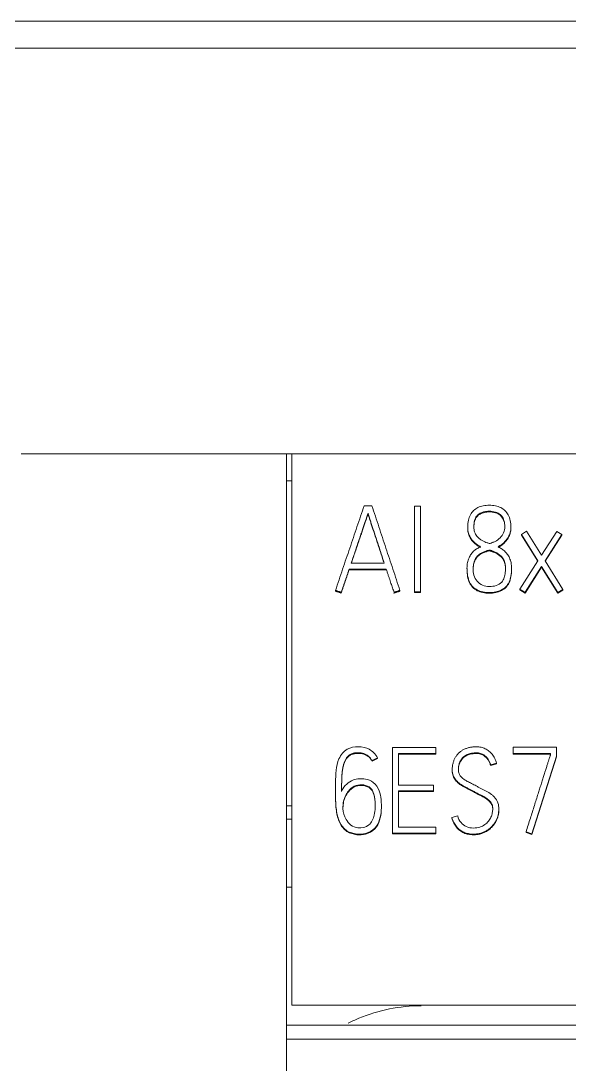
# Model space of a CAD drawing. Header units: millimetres. Extents: x 4137 to 6698, y 1400 to 3585.
# Drawn here: x 5146.25 to 5156.38, y 3076.38 to 3095.78 of the extents above; entities that cross this region are included whole.
import ezdxf

# ---------------------------------------------------------------- set-up
doc = ezdxf.new("R2010")
doc.units = ezdxf.units.MM
doc.layers.add('000-PI-Oprema', color=30, linetype='Continuous', lineweight=5)
doc.layers.add('004-PI-DIN Šina', color=3, linetype='Continuous')

msp = doc.modelspace()

# ---------------------------------------------------------------- linework, layer by layer
at = {"layer": '000-PI-Oprema', "color": 0, "linetype": 'ByBlock', "lineweight": 0}
for p, q in [((5151.148, 3087.785), (5146.248, 3087.785)), ((5151.248, 3087.785), (5151.148, 3087.785)), ((5176.048, 3087.785), (5151.248, 3087.785)), ((5151.248, 3077.602), (5151.248, 3087.785)), ((5151.248, 3087.285), (5151.148, 3087.285)), ((5152.651, 3086.685), (5152.651, 3086.673)), ((5154.491, 3086.44), (5154.491, 3086.427)), ((5155.288, 3086.427), (5155.288, 3086.44)), ((5155.576, 3086.355), (5155.481, 3086.296)), ((5155.481, 3086.296), (5155.481, 3086.283)), ((5155.481, 3086.296), (5155.787, 3085.809)), ((5155.854, 3085.913), (5155.576, 3086.355)), ((5156.133, 3086.351), (5155.854, 3085.913)), ((5155.918, 3085.809), (5156.226, 3086.291)), ((5156.226, 3086.291), (5156.133, 3086.351)), ((5156.226, 3086.291), (5156.226, 3086.279)), ((5155.481, 3086.283), (5155.783, 3085.803)), ((5155.922, 3085.803), (5156.226, 3086.279)), ((5155.787, 3085.809), (5155.454, 3085.285)), ((5156.249, 3085.279), (5155.918, 3085.809)), ((5152.303, 3085.655), (5152.303, 3085.643)), ((5152.989, 3085.655), (5152.989, 3085.643)), ((5154.478, 3085.665), (5154.478, 3085.653)), ((5155.301, 3085.65), (5155.301, 3085.663)), ((5155.55, 3085.226), (5155.851, 3085.704)), ((5155.55, 3085.213), (5155.851, 3085.691)), ((5155.851, 3085.704), (5156.153, 3085.222)), ((5155.851, 3085.704), (5155.851, 3085.691)), ((5155.851, 3085.691), (5156.153, 3085.209)), ((5152.05, 3085.261), (5152.05, 3085.248)), ((5152.157, 3085.226), (5152.157, 3085.213)), ((5153.131, 3085.213), (5153.129, 3085.219)), ((5153.131, 3085.226), (5153.131, 3085.213)), ((5153.24, 3085.261), (5153.24, 3085.248)), ((5153.506, 3085.237), (5153.506, 3085.224)), ((5153.617, 3085.237), (5153.617, 3085.224)), ((5155.454, 3085.285), (5155.454, 3085.273)), ((5155.454, 3085.285), (5155.55, 3085.226)), ((5155.454, 3085.273), (5155.55, 3085.213)), ((5155.55, 3085.226), (5155.55, 3085.213)), ((5156.153, 3085.222), (5156.249, 3085.279)), ((5156.153, 3085.209), (5156.249, 3085.266)), ((5156.153, 3085.222), (5156.153, 3085.209)), ((5156.249, 3085.279), (5156.249, 3085.266)), ((5153.104, 3082.36), (5153.104, 3080.778)), ((5153.901, 3082.36), (5153.104, 3082.36)), ((5153.215, 3081.667), (5153.215, 3082.248)), ((5153.215, 3082.248), (5153.901, 3082.248)), ((5153.215, 3082.236), (5153.901, 3082.236)), ((5153.901, 3082.248), (5153.901, 3082.36)), ((5153.901, 3082.248), (5153.901, 3082.236)), ((5155.33, 3082.363), (5155.33, 3082.25)), ((5156.129, 3082.363), (5155.33, 3082.363)), ((5155.33, 3082.25), (5155.33, 3082.238)), ((5155.33, 3082.25), (5156.018, 3082.25)), ((5155.33, 3082.238), (5156.018, 3082.238)), ((5156.018, 3082.25), (5156.018, 3082.22)), ((5156.129, 3082.202), (5156.129, 3082.363)), ((5152.827, 3082.171), (5152.725, 3082.118)), ((5152.827, 3082.158), (5152.725, 3082.106)), ((5152.725, 3082.118), (5152.725, 3082.106)), ((5152.827, 3082.171), (5152.827, 3082.158)), ((5155.024, 3082.07), (5154.915, 3082.039)), ((5155.024, 3082.057), (5154.915, 3082.026)), ((5154.915, 3082.039), (5154.915, 3082.026)), ((5155.024, 3082.07), (5155.024, 3082.057)), ((5155.674, 3080.767), (5156.129, 3082.202)), ((5155.674, 3080.754), (5156.129, 3082.189)), ((5156.129, 3082.202), (5156.129, 3082.189)), ((5154.205, 3081.95), (5154.205, 3081.937)), ((5153.859, 3081.667), (5153.215, 3081.667)), ((5153.859, 3081.557), (5153.859, 3081.667)), ((5152.05, 3081.576), (5152.05, 3081.563)), ((5153.215, 3080.888), (5153.215, 3081.557)), ((5153.215, 3081.557), (5153.859, 3081.557)), ((5153.215, 3081.544), (5153.859, 3081.544)), ((5153.859, 3081.557), (5153.859, 3081.544)), ((5151.148, 3081.285), (5151.248, 3081.285)), ((5152.898, 3081.273), (5152.898, 3081.286)), ((5154.198, 3081.066), (5154.307, 3081.097)), ((5154.198, 3081.066), (5154.198, 3081.053)), ((5155.066, 3081.212), (5155.066, 3081.225)), ((5151.248, 3081.035), (5151.148, 3081.035)), ((5153.901, 3080.888), (5153.215, 3080.888)), ((5153.901, 3080.778), (5153.901, 3080.888)), ((5153.104, 3080.778), (5153.104, 3080.765)), ((5153.104, 3080.778), (5153.901, 3080.778)), ((5153.104, 3080.765), (5153.901, 3080.765)), ((5153.901, 3080.778), (5153.901, 3080.765)), ((5155.567, 3080.802), (5155.567, 3080.789)), ((5155.567, 3080.802), (5155.674, 3080.767)), ((5155.567, 3080.789), (5155.674, 3080.754)), ((5155.674, 3080.767), (5155.674, 3080.754)), ((5151.248, 3079.78), (5151.148, 3079.78)), ((5176.048, 3077.602), (5151.248, 3077.602)), ((5176.148, 3077.234), (5151.148, 3077.234)), ((5151.148, 3076.97), (5151.148, 3076.385)), ((5176.148, 3076.97), (5151.148, 3076.97))]:
    msp.add_line(p, q, dxfattribs=at)
for points, knots in [([(5151.148, 3087.785), (5151.148, 3086.7), (5151.148, 3083.097), (5151.148, 3079.491), (5151.148, 3076.97)], [0, 0, 0, 0, 0.301146, 1, 1, 1, 1]), ([(5152.651, 3086.685), (5152.649, 3086.677), (5152.641, 3086.655), (5152.628, 3086.615), (5152.61, 3086.562), (5152.588, 3086.496), (5152.563, 3086.422), (5152.535, 3086.341), (5152.505, 3086.253), (5152.473, 3086.16), (5152.44, 3086.063), (5152.407, 3085.964), (5152.374, 3085.865), (5152.352, 3085.8), (5152.341, 3085.767)], [0, 0, 0, 0, 0.027278, 0.070772, 0.130481, 0.202611, 0.283368, 0.372754, 0.469089, 0.570695, 0.677572, 0.786406, 0.893882, 1, 1, 1, 1]), ([(5152.951, 3085.767), (5152.941, 3085.8), (5152.919, 3085.865), (5152.887, 3085.964), (5152.855, 3086.063), (5152.823, 3086.16), (5152.792, 3086.253), (5152.763, 3086.341), (5152.736, 3086.422), (5152.712, 3086.496), (5152.691, 3086.562), (5152.674, 3086.615), (5152.661, 3086.655), (5152.654, 3086.677), (5152.651, 3086.685)], [0, 0, 0, 0, 0.106064, 0.213567, 0.322511, 0.429491, 0.5311, 0.627338, 0.716604, 0.797292, 0.869405, 0.929132, 0.972664, 1, 1, 1, 1]), ([(5154.729, 3086.069), (5154.719, 3086.074), (5154.7, 3086.085), (5154.672, 3086.102), (5154.644, 3086.122), (5154.616, 3086.144), (5154.591, 3086.169), (5154.567, 3086.197), (5154.545, 3086.228), (5154.527, 3086.263), (5154.511, 3086.301), (5154.499, 3086.342), (5154.492, 3086.388), (5154.49, 3086.461), (5154.497, 3086.554), (5154.533, 3086.659), (5154.596, 3086.74), (5154.679, 3086.796), (5154.779, 3086.829), (5154.889, 3086.838), (5155, 3086.829), (5155.101, 3086.795), (5155.184, 3086.737), (5155.246, 3086.655), (5155.281, 3086.549), (5155.291, 3086.447), (5155.283, 3086.357), (5155.262, 3086.286), (5155.226, 3086.22), (5155.178, 3086.16), (5155.119, 3086.108), (5155.074, 3086.08), (5155.05, 3086.067)], [0, 0, 0, 0, 0.014556, 0.029567, 0.045073, 0.06094, 0.077119, 0.093748, 0.110887, 0.128668, 0.147296, 0.166948, 0.187898, 0.210413, 0.266348, 0.314631, 0.359149, 0.40325, 0.449199, 0.499993, 0.551851, 0.598383, 0.642757, 0.687636, 0.736493, 0.793087, 0.826472, 0.85944, 0.893283, 0.927929, 0.963171, 1, 1, 1, 1]), ([(5154.889, 3086.128), (5154.894, 3086.127), (5154.913, 3086.128), (5154.948, 3086.148), (5155.016, 3086.167), (5155.092, 3086.233), (5155.162, 3086.321), (5155.18, 3086.442), (5155.167, 3086.574), (5155.078, 3086.692), (5154.963, 3086.72), (5154.877, 3086.724), (5154.8, 3086.718), (5154.718, 3086.69), (5154.649, 3086.634), (5154.611, 3086.543), (5154.603, 3086.458), (5154.607, 3086.372), (5154.631, 3086.298), (5154.678, 3086.237), (5154.732, 3086.197), (5154.773, 3086.173), (5154.813, 3086.155), (5154.839, 3086.144), (5154.866, 3086.136), (5154.88, 3086.129), (5154.889, 3086.128)], [0, 0, 0, 0, 0.007812, 0.03125, 0.0625, 0.125, 0.1875, 0.25, 0.3125, 0.40625, 0.46875, 0.5, 0.546875, 0.59375, 0.640625, 0.6875, 0.75, 0.78125, 0.828125, 0.875, 0.90625, 0.9375, 0.953125, 0.976562, 0.984375, 1, 1, 1, 1]), ([(5155.175, 3086.439), (5155.175, 3086.474), (5155.164, 3086.564), (5155.078, 3086.679), (5154.963, 3086.707), (5154.877, 3086.712), (5154.8, 3086.705), (5154.718, 3086.677), (5154.649, 3086.621), (5154.611, 3086.532), (5154.605, 3086.466), (5154.605, 3086.429)], [0, 0, 0, 0, 0.114744, 0.30519, 0.432154, 0.495636, 0.590859, 0.686082, 0.781305, 0.876528, 1, 1, 1, 1]), ([(5152.651, 3086.673), (5152.649, 3086.664), (5152.641, 3086.643), (5152.628, 3086.603), (5152.61, 3086.549), (5152.588, 3086.484), (5152.563, 3086.41), (5152.535, 3086.328), (5152.505, 3086.24), (5152.473, 3086.147), (5152.44, 3086.05), (5152.407, 3085.951), (5152.375, 3085.857), (5152.355, 3085.796), (5152.345, 3085.767)], [0, 0, 0, 0, 0.027661, 0.071766, 0.132313, 0.205456, 0.287346, 0.377986, 0.475674, 0.578706, 0.687084, 0.797446, 0.90643, 1, 1, 1, 1]), ([(5152.947, 3085.767), (5152.938, 3085.796), (5152.918, 3085.857), (5152.887, 3085.951), (5152.855, 3086.05), (5152.823, 3086.147), (5152.792, 3086.24), (5152.763, 3086.328), (5152.736, 3086.41), (5152.712, 3086.484), (5152.691, 3086.549), (5152.674, 3086.603), (5152.661, 3086.643), (5152.654, 3086.664), (5152.651, 3086.673)], [0, 0, 0, 0, 0.093515, 0.202527, 0.313001, 0.421482, 0.524517, 0.622107, 0.712625, 0.794447, 0.867572, 0.928138, 0.97228, 1, 1, 1, 1]), ([(5154.729, 3086.056), (5154.719, 3086.061), (5154.7, 3086.072), (5154.672, 3086.09), (5154.644, 3086.109), (5154.616, 3086.131), (5154.591, 3086.156), (5154.567, 3086.184), (5154.545, 3086.215), (5154.527, 3086.25), (5154.511, 3086.288), (5154.499, 3086.33), (5154.492, 3086.376), (5154.491, 3086.409), (5154.491, 3086.427), (5154.491, 3086.429)], [0, 0, 0, 0, 0.068397, 0.138937, 0.211797, 0.286356, 0.362379, 0.440519, 0.521055, 0.604608, 0.692141, 0.784485, 0.882929, 0.988726, 1, 1, 1, 1]), ([(5155.288, 3086.429), (5155.288, 3086.425), (5155.288, 3086.397), (5155.283, 3086.344), (5155.262, 3086.273), (5155.226, 3086.208), (5155.178, 3086.148), (5155.119, 3086.095), (5155.074, 3086.067), (5155.05, 3086.054)], [0, 0, 0, 0, 0.025577, 0.182798, 0.338056, 0.497434, 0.660595, 0.826558, 1, 1, 1, 1]), ([(5155.05, 3086.067), (5155.06, 3086.062), (5155.08, 3086.051), (5155.11, 3086.033), (5155.14, 3086.013), (5155.169, 3085.99), (5155.196, 3085.963), (5155.221, 3085.933), (5155.244, 3085.898), (5155.263, 3085.86), (5155.28, 3085.819), (5155.292, 3085.773), (5155.3, 3085.722), (5155.303, 3085.639), (5155.295, 3085.534), (5155.261, 3085.416), (5155.199, 3085.325), (5155.112, 3085.263), (5155.006, 3085.228), (5154.889, 3085.218), (5154.772, 3085.228), (5154.666, 3085.264), (5154.58, 3085.325), (5154.518, 3085.416), (5154.484, 3085.535), (5154.476, 3085.641), (5154.479, 3085.724), (5154.486, 3085.774), (5154.498, 3085.82), (5154.514, 3085.861), (5154.532, 3085.898), (5154.554, 3085.933), (5154.578, 3085.963), (5154.605, 3085.991), (5154.634, 3086.014), (5154.665, 3086.035), (5154.696, 3086.053), (5154.718, 3086.064), (5154.729, 3086.069)], [0, 0, 0, 0, 0.013971, 0.028402, 0.043336, 0.058719, 0.0746, 0.091138, 0.108303, 0.126121, 0.144793, 0.164595, 0.185892, 0.208937, 0.268471, 0.31829, 0.36183, 0.40395, 0.448807, 0.499659, 0.550001, 0.594568, 0.636606, 0.68023, 0.730342, 0.790387, 0.813379, 0.834502, 0.85399, 0.872294, 0.889768, 0.906584, 0.922873, 0.938755, 0.95442, 0.969879, 0.985049, 1, 1, 1, 1]), ([(5154.897, 3086.006), (5154.894, 3086.007), (5154.889, 3086.007), (5154.874, 3086.001), (5154.845, 3085.997), (5154.802, 3085.974), (5154.739, 3085.953), (5154.66, 3085.895), (5154.599, 3085.793), (5154.59, 3085.669), (5154.594, 3085.537), (5154.66, 3085.429), (5154.76, 3085.345), (5154.89, 3085.329), (5155.016, 3085.341), (5155.123, 3085.401), (5155.17, 3085.498), (5155.184, 3085.58), (5155.189, 3085.653), (5155.187, 3085.721), (5155.175, 3085.783), (5155.15, 3085.84), (5155.116, 3085.888), (5155.076, 3085.922), (5155.041, 3085.945), (5155.014, 3085.96), (5154.988, 3085.973), (5154.963, 3085.983), (5154.944, 3085.99), (5154.927, 3085.997), (5154.911, 3086.001), (5154.902, 3086.005), (5154.897, 3086.006)], [0, 0, 0, 0, 0.003906, 0.007812, 0.023438, 0.046875, 0.078125, 0.125, 0.1875, 0.25, 0.3125, 0.375, 0.4375, 0.5, 0.5625, 0.625, 0.671875, 0.71875, 0.75, 0.78125, 0.820312, 0.84375, 0.875, 0.90625, 0.921875, 0.9375, 0.953125, 0.964844, 0.976562, 0.984375, 0.992188, 1, 1, 1, 1]), ([(5154.897, 3085.994), (5154.894, 3085.994), (5154.889, 3085.994), (5154.874, 3085.988), (5154.845, 3085.984), (5154.802, 3085.962), (5154.739, 3085.94), (5154.66, 3085.883), (5154.599, 3085.78), (5154.592, 3085.692), (5154.592, 3085.643), (5154.592, 3085.637)], [0, 0, 0, 0, 0.015104, 0.030208, 0.090623, 0.181247, 0.302078, 0.483325, 0.724988, 0.966651, 1, 1, 1, 1]), ([(5155.188, 3085.651), (5155.188, 3085.668), (5155.186, 3085.712), (5155.175, 3085.77), (5155.15, 3085.828), (5155.116, 3085.875), (5155.076, 3085.909), (5155.041, 3085.932), (5155.014, 3085.948), (5154.988, 3085.96), (5154.963, 3085.97), (5154.944, 3085.978), (5154.927, 3085.984), (5154.911, 3085.988), (5154.902, 3085.993), (5154.897, 3085.994)], [0, 0, 0, 0, 0.106174, 0.265786, 0.361553, 0.489242, 0.616932, 0.680776, 0.744621, 0.808466, 0.856349, 0.904233, 0.936155, 0.968078, 1, 1, 1, 1]), ([(5153.131, 3085.226), (5153.127, 3085.239), (5153.118, 3085.266), (5153.104, 3085.308), (5153.089, 3085.35), (5153.074, 3085.393), (5153.059, 3085.438), (5153.043, 3085.487), (5153.025, 3085.54), (5153.007, 3085.596), (5152.995, 3085.635), (5152.989, 3085.655)], [0, 0, 0, 0, 0.091427, 0.189007, 0.292759, 0.387174, 0.491688, 0.606301, 0.72982, 0.861052, 1, 1, 1, 1]), ([(5155.301, 3085.648), (5155.301, 3085.603), (5155.294, 3085.519), (5155.261, 3085.403), (5155.199, 3085.312), (5155.112, 3085.251), (5155.006, 3085.215), (5154.889, 3085.206), (5154.772, 3085.215), (5154.666, 3085.251), (5154.58, 3085.312), (5154.518, 3085.403), (5154.484, 3085.52), (5154.478, 3085.605), (5154.478, 3085.651)], [0, 0, 0, 0, 0.098032, 0.184613, 0.260281, 0.333482, 0.411438, 0.499815, 0.587305, 0.664757, 0.737815, 0.813629, 0.90072, 1, 1, 1, 1]), ([(5152.163, 3081.561), (5152.189, 3081.61), (5152.25, 3081.687), (5152.368, 3081.764), (5152.491, 3081.785), (5152.619, 3081.784), (5152.767, 3081.722), (5152.864, 3081.571), (5152.899, 3081.39), (5152.9, 3081.209), (5152.874, 3081.025), (5152.788, 3080.855), (5152.621, 3080.763), (5152.435, 3080.753), (5152.247, 3080.806), (5152.11, 3080.983), (5152.059, 3081.213), (5152.049, 3081.46), (5152.05, 3081.704), (5152.059, 3081.936), (5152.098, 3082.161), (5152.248, 3082.349), (5152.472, 3082.387), (5152.689, 3082.341), (5152.786, 3082.241), (5152.827, 3082.171)], [0, 0, 0, 0, 0.03564, 0.067865, 0.092923, 0.119268, 0.154068, 0.197126, 0.234707, 0.279879, 0.320329, 0.360962, 0.405677, 0.442102, 0.485709, 0.532505, 0.586175, 0.644312, 0.701767, 0.753421, 0.803151, 0.856352, 0.904259, 0.950465, 1, 1, 1, 1]), ([(5152.725, 3082.118), (5152.717, 3082.134), (5152.699, 3082.162), (5152.665, 3082.199), (5152.623, 3082.228), (5152.576, 3082.249), (5152.525, 3082.261), (5152.467, 3082.265), (5152.407, 3082.261), (5152.349, 3082.246), (5152.301, 3082.218), (5152.262, 3082.18), (5152.231, 3082.133), (5152.208, 3082.077), (5152.19, 3082.012), (5152.177, 3081.938), (5152.17, 3081.856), (5152.166, 3081.765), (5152.164, 3081.666), (5152.163, 3081.597), (5152.163, 3081.561)], [0, 0, 0, 0, 0.043481, 0.085549, 0.127923, 0.170971, 0.214845, 0.260884, 0.317917, 0.367656, 0.41257, 0.456833, 0.503792, 0.555243, 0.612421, 0.675966, 0.746378, 0.823872, 0.908402, 1, 1, 1, 1]), ([(5152.725, 3082.106), (5152.717, 3082.121), (5152.699, 3082.149), (5152.665, 3082.186), (5152.623, 3082.215), (5152.576, 3082.236), (5152.525, 3082.248), (5152.467, 3082.252), (5152.407, 3082.248), (5152.349, 3082.233), (5152.301, 3082.206), (5152.262, 3082.168), (5152.231, 3082.121), (5152.208, 3082.064), (5152.19, 3081.999), (5152.177, 3081.926), (5152.17, 3081.843), (5152.166, 3081.752), (5152.164, 3081.653), (5152.163, 3081.585), (5152.163, 3081.549)], [0, 0, 0, 0, 0.043481, 0.085549, 0.127923, 0.170971, 0.214845, 0.260884, 0.317917, 0.367656, 0.41257, 0.456833, 0.503792, 0.555243, 0.612421, 0.675966, 0.746378, 0.823872, 0.908402, 1, 1, 1, 1]), ([(5154.915, 3082.039), (5154.913, 3082.046), (5154.908, 3082.061), (5154.899, 3082.084), (5154.887, 3082.109), (5154.874, 3082.134), (5154.857, 3082.158), (5154.838, 3082.182), (5154.815, 3082.203), (5154.789, 3082.222), (5154.761, 3082.239), (5154.728, 3082.252), (5154.692, 3082.26), (5154.657, 3082.262), (5154.624, 3082.261), (5154.592, 3082.257), (5154.557, 3082.253), (5154.519, 3082.245), (5154.482, 3082.231), (5154.446, 3082.211), (5154.412, 3082.186), (5154.381, 3082.153), (5154.354, 3082.115), (5154.332, 3082.067), (5154.32, 3082.01), (5154.317, 3081.956), (5154.32, 3081.911), (5154.329, 3081.878), (5154.344, 3081.848), (5154.364, 3081.822), (5154.388, 3081.797), (5154.417, 3081.775), (5154.449, 3081.754), (5154.484, 3081.734), (5154.523, 3081.714), (5154.563, 3081.694), (5154.606, 3081.672), (5154.651, 3081.649), (5154.697, 3081.623), (5154.747, 3081.598), (5154.796, 3081.574), (5154.844, 3081.549), (5154.889, 3081.521), (5154.931, 3081.492), (5154.969, 3081.459), (5155.001, 3081.422), (5155.03, 3081.381), (5155.051, 3081.335), (5155.063, 3081.282), (5155.067, 3081.225), (5155.063, 3081.167), (5155.053, 3081.11), (5155.035, 3081.055), (5155.01, 3081.001), (5154.979, 3080.951), (5154.942, 3080.906), (5154.899, 3080.865), (5154.849, 3080.829), (5154.794, 3080.799), (5154.733, 3080.776), (5154.667, 3080.763), (5154.589, 3080.758), (5154.504, 3080.765), (5154.418, 3080.791), (5154.342, 3080.836), (5154.279, 3080.897), (5154.23, 3080.975), (5154.207, 3081.035), (5154.198, 3081.066)], [0, 0, 0, 0, 0.006902, 0.014527, 0.0229, 0.03171, 0.040697, 0.049939, 0.059406, 0.069126, 0.079243, 0.089792, 0.100957, 0.11302, 0.121351, 0.131067, 0.142193, 0.154038, 0.166072, 0.178522, 0.191399, 0.204849, 0.219214, 0.234859, 0.25249, 0.272668, 0.283841, 0.294211, 0.304173, 0.314215, 0.324636, 0.335605, 0.347264, 0.35967, 0.372854, 0.386723, 0.401163, 0.416176, 0.433071, 0.449927, 0.466747, 0.483271, 0.499286, 0.514866, 0.530063, 0.545048, 0.560066, 0.575472, 0.591898, 0.609868, 0.627376, 0.645005, 0.66302, 0.681094, 0.698922, 0.71679, 0.734853, 0.753306, 0.772468, 0.792214, 0.812556, 0.833938, 0.86301, 0.889874, 0.915888, 0.942166, 0.969784, 1, 1, 1, 1]), ([(5154.307, 3081.097), (5154.316, 3081.052), (5154.356, 3080.97), (5154.463, 3080.885), (5154.573, 3080.87), (5154.658, 3080.875), (5154.714, 3080.887), (5154.763, 3080.907), (5154.805, 3080.934), (5154.842, 3080.963), (5154.873, 3080.997), (5154.899, 3081.033), (5154.92, 3081.072), (5154.934, 3081.112), (5154.945, 3081.151), (5154.951, 3081.189), (5154.954, 3081.227), (5154.951, 3081.266), (5154.941, 3081.305), (5154.924, 3081.339), (5154.901, 3081.368), (5154.874, 3081.395), (5154.843, 3081.419), (5154.808, 3081.442), (5154.769, 3081.464), (5154.728, 3081.484), (5154.685, 3081.504), (5154.64, 3081.526), (5154.595, 3081.551), (5154.548, 3081.576), (5154.501, 3081.601), (5154.455, 3081.625), (5154.41, 3081.649), (5154.368, 3081.675), (5154.329, 3081.704), (5154.294, 3081.734), (5154.264, 3081.768), (5154.238, 3081.805), (5154.218, 3081.847), (5154.207, 3081.895), (5154.204, 3081.95), (5154.207, 3082.008), (5154.218, 3082.068), (5154.236, 3082.123), (5154.26, 3082.173), (5154.29, 3082.219), (5154.326, 3082.259), (5154.368, 3082.294), (5154.415, 3082.323), (5154.468, 3082.345), (5154.526, 3082.362), (5154.588, 3082.372), (5154.659, 3082.375), (5154.737, 3082.368), (5154.816, 3082.341), (5154.886, 3082.296), (5154.945, 3082.235), (5154.992, 3082.158), (5155.014, 3082.1), (5155.024, 3082.07)], [0, 0, 0, 0, 0.042395, 0.079774, 0.121236, 0.140075, 0.157254, 0.173247, 0.188397, 0.202796, 0.216711, 0.230265, 0.243508, 0.256652, 0.269293, 0.280934, 0.291684, 0.304893, 0.316879, 0.328106, 0.339273, 0.350814, 0.362909, 0.375637, 0.388999, 0.403044, 0.417696, 0.432849, 0.448511, 0.464937, 0.481153, 0.497163, 0.51278, 0.527863, 0.542482, 0.556645, 0.570443, 0.584077, 0.597961, 0.612786, 0.629037, 0.64828, 0.666584, 0.684253, 0.701354, 0.717933, 0.734308, 0.750738, 0.767515, 0.784992, 0.803232, 0.822275, 0.842375, 0.868294, 0.892965, 0.917787, 0.943448, 0.970498, 1, 1, 1, 1]), ([(5154.915, 3082.026), (5154.913, 3082.034), (5154.908, 3082.049), (5154.899, 3082.072), (5154.887, 3082.096), (5154.874, 3082.121), (5154.857, 3082.146), (5154.838, 3082.169), (5154.815, 3082.191), (5154.789, 3082.21), (5154.761, 3082.227), (5154.728, 3082.24), (5154.692, 3082.247), (5154.657, 3082.249), (5154.624, 3082.248), (5154.592, 3082.245), (5154.557, 3082.24), (5154.519, 3082.232), (5154.482, 3082.218), (5154.446, 3082.199), (5154.412, 3082.173), (5154.381, 3082.141), (5154.354, 3082.102), (5154.332, 3082.054), (5154.321, 3082), (5154.318, 3081.961), (5154.318, 3081.942)], [0, 0, 0, 0, 0.025535, 0.053746, 0.084726, 0.117324, 0.150572, 0.184768, 0.219795, 0.255756, 0.293187, 0.332218, 0.373527, 0.418158, 0.448979, 0.484928, 0.526094, 0.569916, 0.614442, 0.660505, 0.708148, 0.757909, 0.811058, 0.868941, 0.934177, 1, 1, 1, 1]), ([(5156.018, 3082.22), (5156.017, 3082.217), (5156.013, 3082.206), (5156.006, 3082.184), (5155.994, 3082.15), (5155.98, 3082.105), (5155.963, 3082.051), (5155.943, 3081.988), (5155.921, 3081.918), (5155.897, 3081.843), (5155.871, 3081.762), (5155.844, 3081.677), (5155.817, 3081.591), (5155.776, 3081.461), (5155.719, 3081.282), (5155.645, 3081.048), (5155.594, 3080.886), (5155.567, 3080.802)], [0, 0, 0, 0, 0.006664, 0.022274, 0.046836, 0.07897, 0.117297, 0.161819, 0.211415, 0.264968, 0.322476, 0.382404, 0.443215, 0.50491, 0.65714, 0.82217, 1, 1, 1, 1]), ([(5154.953, 3081.214), (5154.953, 3081.227), (5154.951, 3081.254), (5154.941, 3081.292), (5154.924, 3081.326), (5154.901, 3081.355), (5154.874, 3081.382), (5154.843, 3081.407), (5154.808, 3081.429), (5154.769, 3081.451), (5154.728, 3081.471), (5154.685, 3081.491), (5154.64, 3081.514), (5154.595, 3081.538), (5154.548, 3081.564), (5154.501, 3081.589), (5154.455, 3081.612), (5154.41, 3081.636), (5154.368, 3081.663), (5154.329, 3081.691), (5154.294, 3081.722), (5154.264, 3081.756), (5154.238, 3081.793), (5154.218, 3081.835), (5154.207, 3081.882), (5154.205, 3081.919), (5154.205, 3081.94), (5154.205, 3081.943)], [0, 0, 0, 0, 0.037363, 0.072654, 0.105707, 0.138586, 0.172568, 0.20818, 0.245654, 0.284995, 0.326348, 0.369486, 0.414101, 0.460216, 0.508578, 0.556324, 0.603462, 0.649443, 0.693851, 0.736893, 0.778592, 0.819218, 0.85936, 0.900239, 0.943889, 0.991738, 1, 1, 1, 1]), ([(5152.534, 3081.672), (5152.485, 3081.673), (5152.393, 3081.656), (5152.266, 3081.544), (5152.196, 3081.393), (5152.181, 3081.208), (5152.222, 3081.047), (5152.329, 3080.918), (5152.485, 3080.853), (5152.686, 3080.904), (5152.77, 3081.088), (5152.788, 3081.27), (5152.782, 3081.453), (5152.712, 3081.638), (5152.583, 3081.67), (5152.534, 3081.672)], [0, 0, 0, 0, 0.0625, 0.125, 0.21875, 0.28125, 0.375, 0.4375, 0.5, 0.59375, 0.6875, 0.75, 0.84375, 0.9375, 1, 1, 1, 1]), ([(5152.534, 3081.659), (5152.485, 3081.661), (5152.393, 3081.643), (5152.266, 3081.531), (5152.201, 3081.39), (5152.189, 3081.284), (5152.189, 3081.247)], [0, 0, 0, 0, 0.232842, 0.465685, 0.814948, 1, 1, 1, 1]), ([(5152.785, 3081.286), (5152.785, 3081.337), (5152.776, 3081.457), (5152.712, 3081.626), (5152.583, 3081.657), (5152.534, 3081.659)], [0, 0, 0, 0, 0.310868, 0.724347, 1, 1, 1, 1]), ([(5152.898, 3081.275), (5152.898, 3081.246), (5152.895, 3081.159), (5152.874, 3081.013), (5152.788, 3080.842), (5152.621, 3080.75), (5152.435, 3080.74), (5152.247, 3080.794), (5152.11, 3080.971), (5152.059, 3081.2), (5152.051, 3081.401), (5152.05, 3081.525), (5152.05, 3081.563)], [0, 0, 0, 0, 0.047379, 0.146039, 0.245143, 0.354204, 0.443047, 0.549405, 0.663541, 0.794443, 0.936242, 1, 1, 1, 1]), ([(5155.066, 3081.214), (5155.066, 3081.213), (5155.066, 3081.193), (5155.063, 3081.155), (5155.053, 3081.098), (5155.035, 3081.042), (5155.01, 3080.988), (5154.979, 3080.939), (5154.942, 3080.893), (5154.899, 3080.852), (5154.849, 3080.817), (5154.794, 3080.787), (5154.733, 3080.764), (5154.667, 3080.75), (5154.589, 3080.746), (5154.504, 3080.753), (5154.418, 3080.779), (5154.342, 3080.823), (5154.279, 3080.885), (5154.23, 3080.963), (5154.207, 3081.022), (5154.198, 3081.053)], [0, 0, 0, 0, 0.001261, 0.046083, 0.091213, 0.137331, 0.183601, 0.229241, 0.274983, 0.321224, 0.368462, 0.417518, 0.468068, 0.520144, 0.574882, 0.649305, 0.718077, 0.784672, 0.851944, 0.922648, 1, 1, 1, 1]), ([(5153.63, 3077.589), (5153.237, 3077.589), (5152.774, 3077.494), (5152.35, 3077.301), (5152.286, 3077.269)], [0, 0, 0, 0, 0.846072, 1, 1, 1, 1])]:
    msp.add_open_spline(points, degree=3, knots=knots, dxfattribs=at)
for points in [[(5152.05, 3085.261), (5152.58, 3086.826)], [(5152.58, 3086.826), (5152.722, 3086.826)], [(5152.722, 3086.826), (5153.24, 3085.261)], [(5153.506, 3086.82), (5153.617, 3086.82)], [(5153.506, 3085.237), (5153.506, 3086.82)], [(5153.617, 3086.82), (5153.617, 3085.237)], [(5152.341, 3085.767), (5152.951, 3085.767)], [(5152.303, 3085.655), (5152.157, 3085.226)], [(5152.303, 3085.643), (5152.157, 3085.213)], [(5152.989, 3085.655), (5152.303, 3085.655)], [(5152.989, 3085.643), (5152.303, 3085.643)], [(5152.157, 3085.226), (5152.05, 3085.261)], [(5152.157, 3085.213), (5152.05, 3085.248)], [(5153.24, 3085.261), (5153.131, 3085.226)], [(5153.24, 3085.248), (5153.131, 3085.213)], [(5153.617, 3085.237), (5153.506, 3085.237)], [(5153.617, 3085.224), (5153.506, 3085.224)]]:
    msp.add_open_spline(points, degree=1, dxfattribs=at)
at = {"layer": '004-PI-DIN Šina', "color": 0, "linetype": 'ByBlock', "lineweight": 0}
for p, q in [((5579.048, 3095.778), (5096.448, 3095.778)), ((5579.048, 3095.278), (5096.448, 3095.278))]:
    msp.add_line(p, q, dxfattribs=at)

doc.saveas('drawing.dxf')
